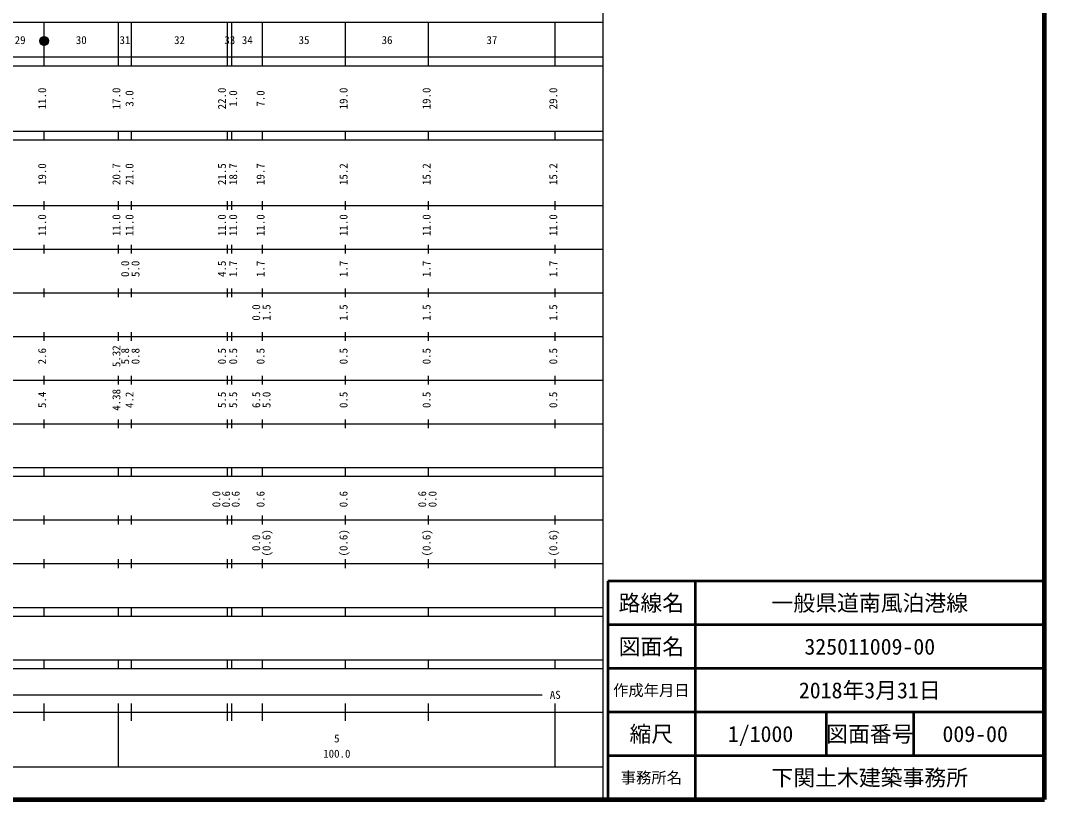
# Model space of a CAD drawing. Units: millimetres on the paper, enlarged 1000 times. Extents: x 40000 to 680000, y 20000 to 380000.
# Drawn here: x 445586 to 680000, y 20000 to 198357 of the extents above; entities that cross this region are included whole.
import ezdxf
from ezdxf.enums import TextEntityAlignment as Align

# ---------------------------------------------------------------- set-up
doc = ezdxf.new("R2010")
doc.units = ezdxf.units.MM
doc.header["$LTSCALE"] = 1000
for name, color, linetype, lineweight in [('M-TTL', 2, 'Continuous', 140), ('M-TTL-BAND', 7, 'Continuous', 25), ('M-TTL-FRAM', 2, 'Continuous', 50), ('M-TTL-LINE', 7, 'Continuous', 50)]:
    doc.layers.add(name, color=color, linetype=linetype, lineweight=lineweight)
doc.layers.add('M-TTL-TXT', color=7, linetype='Continuous')
doc.styles.add('ＭＳ ゴシック', font='')
doc.styles.get('ＭＳ ゴシック').set_extended_font_data('MS Gothic')

msp = doc.modelspace()

# ---------------------------------------------------------------- linework, layer by layer
at = {"layer": 'M-TTL'}
for p, q in [((680000, 20000), (680000, 380000)), ((40000, 20000), (680000, 20000))]:
    msp.add_line(p, q, dxfattribs=at)
at = {"layer": 'M-TTL-BAND'}
for p, q in [((579000, 20000), (579000, 370000)), ((68000, 198000), (579000, 198000)), ((451000, 188000), (451000, 198000)), ((468000, 188000), (468000, 198000)), ((471000, 188000), (471000, 198000)), ((493000, 188000), (493000, 198000)), ((494000, 188000), (494000, 198000)), ((501000, 188000), (501000, 198000)), ((520000, 188000), (520000, 198000)), ((539000, 188000), (539000, 198000)), ((568000, 188000), (568000, 198000)), ((40000, 190000), (579000, 190000)), ((40000, 188000), (579000, 188000)), ((40000, 173000), (579000, 173000)), ((451000, 171000), (451000, 173000)), ((468000, 171000), (468000, 173000)), ((471000, 171000), (471000, 173000)), ((493000, 171000), (493000, 173000)), ((494000, 171000), (494000, 173000)), ((501000, 171000), (501000, 173000)), ((520000, 171000), (520000, 173000)), ((539000, 171000), (539000, 173000)), ((568000, 171000), (568000, 173000)), ((40000, 171000), (579000, 171000)), ((40000, 156000), (579000, 156000)), ((451000, 155000), (451000, 157000)), ((468000, 155000), (468000, 157000)), ((471000, 155000), (471000, 157000)), ((493000, 155000), (493000, 157000)), ((494000, 155000), (494000, 157000)), ((501000, 155000), (501000, 157000)), ((520000, 155000), (520000, 157000)), ((539000, 155000), (539000, 157000)), ((568000, 155000), (568000, 157000)), ((46000, 146000), (579000, 146000)), ((451000, 145000), (451000, 147000)), ((468000, 145000), (468000, 147000)), ((471000, 145000), (471000, 147000)), ((493000, 145000), (493000, 147000)), ((494000, 145000), (494000, 147000)), ((501000, 145000), (501000, 147000)), ((520000, 145000), (520000, 147000)), ((539000, 145000), (539000, 147000)), ((568000, 145000), (568000, 147000)), ((52000, 136000), (579000, 136000)), ((451000, 135000), (451000, 137000)), ((468000, 135000), (468000, 137000)), ((471000, 135000), (471000, 137000)), ((493000, 135000), (493000, 137000)), ((494000, 135000), (494000, 137000)), ((501000, 135000), (501000, 137000)), ((520000, 135000), (520000, 137000)), ((539000, 135000), (539000, 137000)), ((568000, 135000), (568000, 137000)), ((451000, 125000), (451000, 127000)), ((468000, 125000), (468000, 127000)), ((471000, 125000), (471000, 127000)), ((493000, 125000), (493000, 127000)), ((494000, 125000), (494000, 127000)), ((501000, 125000), (501000, 127000)), ((520000, 125000), (520000, 127000)), ((539000, 125000), (539000, 127000)), ((568000, 125000), (568000, 127000)), ((46000, 126000), (579000, 126000)), ((52000, 116000), (579000, 116000)), ((451000, 115000), (451000, 117000)), ((468000, 115000), (468000, 117000)), ((471000, 115000), (471000, 117000)), ((493000, 115000), (493000, 117000)), ((494000, 115000), (494000, 117000)), ((501000, 115000), (501000, 117000)), ((520000, 115000), (520000, 117000)), ((539000, 115000), (539000, 117000)), ((568000, 115000), (568000, 117000)), ((46000, 106000), (579000, 106000)), ((451000, 105000), (451000, 107000)), ((468000, 105000), (468000, 107000)), ((471000, 105000), (471000, 107000)), ((493000, 105000), (493000, 107000)), ((494000, 105000), (494000, 107000)), ((501000, 105000), (501000, 107000)), ((520000, 105000), (520000, 107000)), ((539000, 105000), (539000, 107000)), ((568000, 105000), (568000, 107000)), ((40000, 96000), (579000, 96000)), ((40000, 94000), (579000, 94000)), ((451000, 94000), (451000, 96000)), ((468000, 94000), (468000, 96000)), ((471000, 94000), (471000, 96000)), ((493000, 94000), (493000, 96000)), ((494000, 94000), (494000, 96000)), ((501000, 94000), (501000, 96000)), ((520000, 94000), (520000, 96000)), ((539000, 94000), (539000, 96000)), ((568000, 94000), (568000, 96000)), ((451000, 83000), (451000, 85000)), ((468000, 83000), (468000, 85000)), ((471000, 83000), (471000, 85000)), ((493000, 83000), (493000, 85000)), ((494000, 83000), (494000, 85000)), ((501000, 83000), (501000, 85000)), ((520000, 83000), (520000, 85000)), ((539000, 83000), (539000, 85000)), ((568000, 83000), (568000, 85000)), ((49000, 84000), (579000, 84000)), ((40000, 74000), (579000, 74000)), ((451000, 73000), (451000, 75000)), ((468000, 73000), (468000, 75000)), ((471000, 73000), (471000, 75000)), ((493000, 73000), (493000, 75000)), ((494000, 73000), (494000, 75000)), ((501000, 73000), (501000, 75000)), ((520000, 73000), (520000, 75000)), ((539000, 73000), (539000, 75000)), ((568000, 73000), (568000, 75000)), ((40000, 64000), (579000, 64000)), ((451000, 62000), (451000, 64000)), ((468000, 62000), (468000, 64000)), ((471000, 62000), (471000, 64000)), ((493000, 62000), (493000, 64000)), ((494000, 62000), (494000, 64000)), ((501000, 62000), (501000, 64000)), ((520000, 62000), (520000, 64000)), ((539000, 62000), (539000, 64000)), ((568000, 62000), (568000, 64000)), ((40000, 62000), (579000, 62000)), ((40000, 52000), (579000, 52000)), ((451000, 50000), (451000, 52000)), ((468000, 50000), (468000, 52000)), ((471000, 50000), (471000, 52000)), ((493000, 50000), (493000, 52000)), ((494000, 50000), (494000, 52000)), ((501000, 50000), (501000, 52000)), ((520000, 50000), (520000, 52000)), ((539000, 50000), (539000, 52000)), ((568000, 50000), (568000, 52000)), ((40000, 50000), (579000, 50000)), ((71000, 44000), (565000, 44000)), ((40000, 40000), (579000, 40000)), ((451000, 38000), (451000, 42000)), ((468000, 27500), (468000, 42000)), ((471000, 38000), (471000, 42000)), ((493000, 38000), (493000, 42000)), ((494000, 38000), (494000, 42000)), ((501000, 38000), (501000, 42000)), ((520000, 38000), (520000, 42000)), ((539000, 38000), (539000, 42000)), ((568000, 27500), (568000, 42000)), ((68000, 27500), (579000, 27500))]:
    msp.add_line(p, q, dxfattribs=at)
for radius in [1000, 950, 900, 850, 800, 750, 700, 650, 600, 550, 500, 450, 400, 350, 300, 250, 200, 150, 100, 50]:
    msp.add_circle((451000, 193663), radius, dxfattribs=at)
at = {"layer": 'M-TTL-FRAM'}
for p, q in [((680000, 70000), (580000, 70000)), ((580000, 70000), (580000, 20000))]:
    msp.add_line(p, q, dxfattribs=at)
at = {"layer": 'M-TTL-LINE'}
for p, q in [((600000, 70000), (600000, 20000)), ((680000, 60000), (580000, 60000)), ((680000, 50000), (580000, 50000)), ((680000, 40000), (580000, 40000)), ((630000, 40000), (630000, 30000)), ((650000, 40000), (650000, 30000)), ((680000, 30000), (580000, 30000))]:
    msp.add_line(p, q, dxfattribs=at)

# ---------------------------------------------------------------- texts
at = {"layer": 'M-TTL-BAND', "style": 'ＭＳ ゴシック'}
for s, p in [('29', (445500, 192405)), ('30', (459500, 192405)), ('31', (469500, 192405)), ('32', (482000, 192405)), ('33', (493500, 192405)), ('34', (497500, 192405)), ('35', (510500, 192405)), ('36', (529500, 192405)), ('37', (553500, 192405)), ('AS', (568000, 42500)), ('5', (518000, 32523)), ('100.0', (518000, 29033))]:
    msp.add_text(s, height=1833, dxfattribs=at).set_placement(p, align=Align.BOTTOM_CENTER)
for s, p in [('11.0', (452000, 180500)), ('17.0', (469000, 180500)), ('22.0', (493166, 180500)), ('19.0', (521000, 180500)), ('19.0', (540000, 180500)), ('29.0', (569000, 180500)), ('3.0', (472000, 180500)), ('1.0', (495730, 180500)), ('7.0', (502000, 180500)), ('19.0', (452000, 163174)), ('20.7', (469000, 163174)), ('21.0', (472000, 163174)), ('21.5', (493166, 163174)), ('18.7', (495730, 163174)), ('19.7', (502000, 163174)), ('15.2', (521000, 163174)), ('15.2', (540000, 163174)), ('15.2', (569000, 163174)), ('11.0', (452000, 151500)), ('11.0', (469000, 151500)), ('11.0', (472000, 151500)), ('11.0', (493166, 151500)), ('11.0', (495730, 151500)), ('11.0', (502000, 151500)), ('11.0', (521000, 151500)), ('11.0', (540000, 151500)), ('11.0', (569000, 151500)), ('0.0', (471000, 141500)), ('5.0', (473370, 141500)), ('4.5', (493166, 141500)), ('1.7', (495730, 141500)), ('1.7', (502000, 141500)), ('1.7', (521000, 141500)), ('1.7', (540000, 141500)), ('1.7', (569000, 141500)), ('0.0', (501000, 131500)), ('1.5', (503370, 131500)), ('1.5', (521000, 131500)), ('1.5', (540000, 131500)), ('1.5', (569000, 131500)), ('2.6', (452000, 121500)), ('5.32', (469000, 121500)), ('5.8', (471000, 121500)), ('0.8', (473370, 121500)), ('0.5', (493166, 121500)), ('0.5', (495730, 121500)), ('0.5', (502000, 121500)), ('0.5', (521000, 121500)), ('0.5', (540000, 121500)), ('0.5', (569000, 121500)), ('5.4', (452000, 111500)), ('4.38', (469000, 111500)), ('4.2', (472000, 111500)), ('5.5', (493166, 111500)), ('5.5', (495730, 111500)), ('6.5', (501000, 111500)), ('5.0', (503370, 111500)), ('0.5', (521000, 111500)), ('0.5', (540000, 111500)), ('0.5', (569000, 111500)), ('0.0', (491870, 88764)), ('0.6', (494104, 88764)), ('0.6', (496297, 88764)), ('0.6', (502000, 88764)), ('0.6', (521000, 88764)), ('0.6', (539000, 88764)), ('0.0', (541370, 88764)), ('0.0', (501000, 78764)), ('(0.6)', (503370, 78764)), ('(0.6)', (521000, 78764)), ('(0.6)', (540000, 78764)), ('(0.6)', (569000, 78764))]:
    msp.add_text(s, height=1833, rotation=90, dxfattribs=at).set_placement(p, align=Align.BOTTOM_CENTER)
at = {"layer": 'M-TTL-TXT', "style": 'ＭＳ ゴシック'}
for s, height, p in [('路線名', 3666, (590000, 65000)), ('路線名', 3666, (590000, 65000)), ('一般県道南風泊港線', 3666, (640000, 65000)), ('図面名', 3666, (590000, 55000)), ('図面名', 3666, (590000, 55000)), ('325011009-00', 3666, (640000, 55000)), ('2018年3月31日', 3666, (640000, 45000)), ('作成年月日', 2566, (590000, 45000)), ('作成年月日', 2566, (590000, 45000)), ('縮尺', 3666, (590000, 35000)), ('縮尺', 3666, (590000, 35000)), ('1/1000', 3666, (615000, 35000)), ('図面番号', 3666, (640000, 35000)), ('図面番号', 3666, (640000, 35000)), ('009-00', 3666, (664125, 35000)), ('事務所名', 2566, (590000, 25000)), ('事務所名', 2566, (590000, 25000)), ('下関土木建築事務所', 3666, (640000, 25000))]:
    msp.add_text(s, height=height, dxfattribs=at).set_placement(p, align=Align.MIDDLE_CENTER)

doc.saveas('drawing.dxf')
